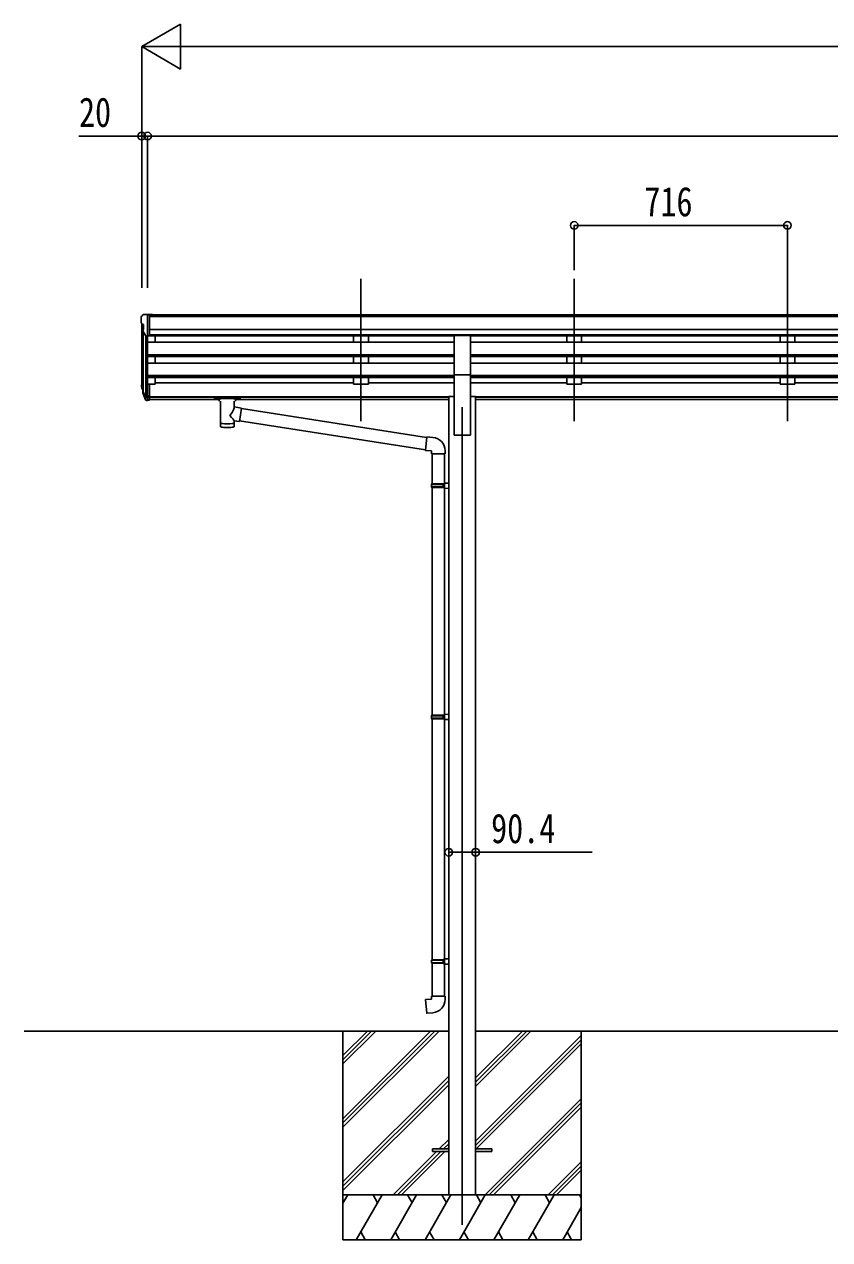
# Model space of a CAD drawing. Units: millimetres, scale not verified. Extents: x -12615 to 12615, y -8910 to 8910.
# Drawn here: x -5660 to -2956, y -4527 to -448 of the extents above; entities that cross this region are included whole.
import ezdxf
from ezdxf.enums import TextEntityAlignment as Align

# ---------------------------------------------------------------- set-up
doc = ezdxf.new("R2010")
doc.units = ezdxf.units.MM
doc.header["$LTSCALE"] = 30
for name, color, linetype in [('0-3_YKK_12', 2, 'Continuous'), ('0-4_YKK_13', 4, 'Continuous'), ('0-5_YKK_A1', 4, 'Continuous'), ('0-6_YKK_D', 6, 'Continuous')]:
    doc.layers.add(name, color=color, linetype=linetype)
doc.styles.add('ＭＳ ゴシック', font='')
doc.styles.get('ＭＳ ゴシック').set_extended_font_data('MS Gothic')

msp = doc.modelspace()

# ---------------------------------------------------------------- linework, layer by layer
at = {"layer": '0-3_YKK_12'}
for p, q in [((-4529.77, -1302.48), (-4529.77, -1780)), ((-3813.77, -1302.48), (-3813.77, -1780)), ((-3097.77, -1302.48), (-3097.77, -1780)), ((-4189.77, -1733.31), (-4189.77, -4476.88))]:
    msp.add_line(p, q, dxfattribs=at)
at = {"layer": '0-4_YKK_13'}
for p, q in [((-5260.86, -1422.45), (-5264.92, -1428.26)), ((-5257.77, -1421.88), (-5260.1, -1422.03)), ((-5257.77, -1421.88), (-5239.27, -1421.88)), ((-5245.77, -1494.87), (-5245.77, -1421.88)), ((-5239.27, -1421.88), (-5229.27, -1421.97)), ((-5239.27, -1493.87), (-5239.27, -1421.88)), ((-5229.27, -1423.49), (-5229.27, -1421.97)), ((-5267.77, -1431.25), (-5267.77, -1431.88)), ((-5265.23, -1453.07), (-5259.92, -1456.14)), ((-5259.77, -1456.4), (-5259.77, -1472.67)), ((-5253.39, -1493.05), (-5262.39, -1477.46)), ((-5245.77, -1494.87), (-5250.98, -1494.55)), ((-5239.27, -1493.87), (-5245.77, -1493.87)), ((-4217.27, -1624.31), (-4217.27, -1492.51)), ((-4217.27, -1492.51), (-4162.27, -1492.51)), ((-4162.27, -1624.31), (-4162.27, -1492.51)), ((-4217.27, -1624.31), (-4162.27, -1624.31)), ((-5264.67, -1669.79), (-5260.8, -1677.74)), ((-5264.07, -1668.42), (-5260.8, -1675.48)), ((-5245.77, -1655.61), (-5245.77, -1710.38)), ((-5239.27, -1655.61), (-5245.77, -1655.61)), ((-5239.27, -1655.61), (-5239.27, -1709.64)), ((-5262.36, -1681.07), (-5262.02, -1685.47)), ((-5262.02, -1685.47), (-5253.21, -1709.02)), ((-5261.4, -1684.91), (-5253.21, -1701.09)), ((-5252.2, -1699.96), (-5259.96, -1684.55)), ((-5245.77, -1700.64), (-5250.9, -1700.64)), ((-5245.77, -1702.44), (-5250.61, -1702.44)), ((-5245.77, -1710.38), (-5250.61, -1710.38)), ((-5239.27, -1695.74), (-5245.77, -1695.74)), ((-5239.27, -1700.62), (-5245.77, -1700.62)), ((-5239.27, -1709.64), (-5245.77, -1709.64)), ((-5021.77, -1700.48), (-5021.77, -1706.24)), ((-5021.77, -1700.67), (-5021.77, -1702.22)), ((-5019.77, -1699.82), (-4936.77, -1699.82)), ((-5019.77, -1702), (-4936.77, -1702)), ((-5019.77, -1706.9), (-5005.27, -1706.9)), ((-5005.27, -1712.55), (-5005.27, -1706)), ((-4951.27, -1712.55), (-4951.27, -1706)), ((-4951.27, -1706.9), (-4936.77, -1706.9)), ((-4934.77, -1700.48), (-4934.77, -1706.24)), ((-5001.17, -1713.47), (-5001.19, -1798.91)), ((-4955.37, -1732.22), (-4955.37, -1713.47)), ((-4930.15, -1736.12), (-4955.37, -1732.21)), ((-4930.15, -1736.12), (-4937.17, -1781.38)), ((-4309.16, -1834.52), (-4930.46, -1738.13)), ((-4955.35, -1798.91), (-4955.37, -1778.24)), ((-4955.37, -1778.55), (-4937.17, -1781.38)), ((-4312.82, -1876.46), (-4936.9, -1779.64)), ((-4288.16, -1834.48), (-4308.99, -1832.66)), ((-4293.08, -1890.23), (-4247.08, -1890.23)), ((-4290.97, -1890.23), (-4290.97, -1990.95)), ((-4248.97, -1890.23), (-4248.97, -1988.39)), ((-4247.08, -1890.23), (-4247.08, -1879.31)), ((-4292.97, -1992.95), (-4291.97, -1990.95)), ((-4292.97, -1992.95), (-4248.97, -1992.95)), ((-4292.97, -1992.95), (-4292.97, -2000.95)), ((-4291.97, -1990.95), (-4248.97, -1990.95)), ((-4253.44, -1992.95), (-4253.87, -1990.95)), ((-4250.97, -1988.45), (-4234.97, -1987.98)), ((-4250.97, -1990.45), (-4250.97, -1988.45)), ((-4250.97, -1990.45), (-4248.97, -1990.45)), ((-4234.97, -1987.98), (-4234.97, -2005.92)), ((-4292.97, -2000.95), (-4248.97, -2000.95)), ((-4292.97, -2000.95), (-4291.97, -2002.95)), ((-4291.97, -2002.95), (-4248.97, -2002.95)), ((-4290.97, -2002.95), (-4290.97, -2766.83)), ((-4250.97, -2005.45), (-4250.97, -2003.45)), ((-4250.97, -2005.45), (-4234.97, -2005.92)), ((-4248.97, -2005.51), (-4248.97, -2764.27)), ((-4292.97, -2768.83), (-4291.97, -2766.83)), ((-4292.97, -2768.83), (-4248.97, -2768.83)), ((-4292.97, -2768.83), (-4292.97, -2776.83)), ((-4291.97, -2766.83), (-4248.97, -2766.83)), ((-4253.44, -2768.83), (-4253.87, -2766.83)), ((-4250.97, -2764.33), (-4234.97, -2763.86)), ((-4250.97, -2766.33), (-4250.97, -2764.33)), ((-4250.97, -2766.33), (-4248.97, -2766.33)), ((-4234.97, -2763.86), (-4234.97, -2781.8)), ((-4292.97, -2776.83), (-4248.97, -2776.83)), ((-4292.97, -2776.83), (-4291.97, -2778.83)), ((-4291.97, -2778.83), (-4248.97, -2778.83)), ((-4290.97, -2778.83), (-4290.97, -3587.32)), ((-4250.97, -2781.33), (-4250.97, -2779.33)), ((-4250.97, -2781.33), (-4234.97, -2781.8)), ((-4248.97, -2781.39), (-4248.97, -3584.77)), ((-4292.97, -3589.32), (-4291.97, -3587.32)), ((-4291.97, -3587.32), (-4248.97, -3587.32)), ((-4253.44, -3589.32), (-4253.87, -3587.32)), ((-4250.97, -3584.82), (-4234.97, -3584.35)), ((-4250.97, -3586.82), (-4250.97, -3584.82)), ((-4250.97, -3586.82), (-4248.97, -3586.82)), ((-4234.97, -3584.35), (-4234.97, -3601.88)), ((-4292.97, -3589.32), (-4248.97, -3589.32)), ((-4292.97, -3589.32), (-4292.97, -3597.32)), ((-4292.97, -3597.32), (-4248.97, -3597.32)), ((-4292.97, -3597.32), (-4291.97, -3599.32)), ((-4291.97, -3599.32), (-4248.97, -3599.32)), ((-4290.97, -3709.32), (-4290.97, -3599.32)), ((-4250.97, -3601.82), (-4250.97, -3599.82)), ((-4250.97, -3601.82), (-4248.97, -3601.88)), ((-4250.97, -3601.82), (-4234.97, -3602.29)), ((-4248.97, -3601.88), (-4248.97, -3709.32)), ((-4292.97, -3709.32), (-4246.97, -3709.32)), ((-4292.97, -3719.32), (-4292.97, -3709.32)), ((-4246.97, -3709.32), (-4246.97, -3720.24)), ((-4289.97, -4222.38), (-4289.97, -4231.38)), ((-4289.97, -4222.38), (-4235.17, -4222.38)), ((-4289.97, -4231.38), (-4235.17, -4231.38)), ((-4144.77, -4222.38), (-4089.97, -4222.38)), ((-4144.77, -4231.38), (-4089.97, -4231.38)), ((-4089.97, -4222.38), (-4089.97, -4231.38))]:
    msp.add_line(p, q, dxfattribs=at)
for points in [[(-5021.77, -1700.48), (-5021.73, -1700.29), (-5021.65, -1700.15), (-5021.55, -1700.06), (-5021.45, -1700), (-5021.33, -1699.95), (-5021.03, -1699.89), (-5020.54, -1699.84), (-5020, -1699.82), (-5019.77, -1699.82)], [(-5021.77, -1706.24), (-5021.73, -1706.44), (-5021.65, -1706.57), (-5021.55, -1706.67), (-5021.45, -1706.73), (-5021.33, -1706.77), (-5021.03, -1706.83), (-5020.54, -1706.88), (-5020, -1706.9), (-5019.77, -1706.9)], [(-4936.77, -1699.82), (-4936.42, -1699.82), (-4935.89, -1699.85), (-4935.44, -1699.9), (-4935.13, -1699.98), (-4934.96, -1700.08), (-4934.84, -1700.21), (-4934.78, -1700.39), (-4934.77, -1700.48)], [(-4936.77, -1706.9), (-4936.42, -1706.9), (-4935.89, -1706.87), (-4935.44, -1706.82), (-4935.13, -1706.75), (-4934.96, -1706.65), (-4934.84, -1706.51), (-4934.78, -1706.33), (-4934.77, -1706.24)], [(-4308.99, -1832.66), (-4313, -1878.48), (-4293.08, -1880.23), (-4293.08, -1890.23)], [(-4253.44, -1992.95), (-4253.44, -2000.95), (-4253.87, -2002.95)], [(-4250.97, -2003.45), (-4248.97, -2003.45), (-4248.97, -1990.45)], [(-4253.44, -2768.83), (-4253.44, -2776.83), (-4253.87, -2778.83)], [(-4250.97, -2779.33), (-4248.97, -2779.33), (-4248.97, -2766.33)], [(-4250.97, -3599.82), (-4248.97, -3599.82), (-4248.97, -3586.82)], [(-4253.44, -3589.32), (-4253.44, -3597.32), (-4253.87, -3599.32)], [(-4288.05, -3765.07), (-4308.88, -3766.89), (-4312.89, -3721.07), (-4292.97, -3719.32)]]:
    msp.add_lwpolyline(points, dxfattribs=at)
for centre, radius, start, end in [((-5260.04, -1423.02), 1, 93.5, 145), ((-5264.77, -1431.25), 3, 93, 180), ((-5065.77, -1431.88), 202, 180, 184.94904), ((-5260.86, -1448.69), 6.18, 185.7035, 224.99897), ((-5260.07, -1456.4), 0.3, 0, 60), ((-5259.8, -1475.96), 3, 94.7167, 210), ((-5260.07, -1472.67), 0.3, 274.7167, 0), ((-5250.79, -1491.55), 3, 210, 266.5), ((-5236.59, -1660.68), 29.53, 186.50806, 197.98144), ((-5235.18, -1658.92), 30.41, 187.1552, 198.19734), ((-4292.08, -1879.31), 45, 0, 85), ((-4291.97, -3720.24), 45, 275, 0)]:
    msp.add_arc(centre, radius, start, end, dxfattribs=at)
for centre, major_axis, ratio, start_param, end_param in [((-5177.12, -1661.11), (-89.06, 1.43), 0.57596, 6.1962358, 6.3678173), ((-5177.91, -1654.43), (87.93, 4.42), 0.541684, 3.0659337, 3.2228513), ((-5261.06, -1681.07), (1.3, 0), 0.90356, 1.3700892, 3.347195), ((-5175.14, -1664.88), (-89.07, 0), 0.90356, 0.2056023, 0.2515348), ((-5175.85, -1661.01), (-88.05, 0), 0.90356, 0.2662965, 0.3003836), ((-5250.61, -1699.73), (-3, 0), 0.90356, 0.5235988, 1.5707963), ((-5250.61, -1707.67), (3, 0), 0.90356, 3.6651914, 4.712389), ((-5250.9, -1699.28), (-1.5, 0), 0.90356, 0.5235988, 1.5707963), ((-5019.77, -1702.22), (2, 0), 0.109601, 1.5707963, 3.1415927), ((-4978.27, -1706), (27, 0), 0.070066, 6.2831853, 9.424778), ((-4967.27, -1709.98), (16, 0), 0.361356, 6.2636979, 6.2831853), ((-4936.77, -1702.22), (2, 0), 0.109601, 0, 1.5707963), ((-4978.27, -1758.75), (-22.81, -26.62), 0.234429, 1.6855472, 3.1268519), ((-4978.27, -1786.47), (22.91, 0), 0.122865, 3.1415927, 6.2831853), ((-4975.72, -1756.11), (20.32, -22.25), 0.045535, 0.0389954, 1.3075346), ((-4978.27, -1798.91), (22.92, 0), 0.101955, 3.1415499, 6.2833984)]:
    msp.add_ellipse(centre, major_axis=major_axis, ratio=ratio, start_param=start_param, end_param=end_param, dxfattribs=at)
at = {"layer": '0-5_YKK_A1'}
for p, q in [((-250.27, -1423.49), (-5239.27, -1423.49)), ((-5265.77, -1452.46), (-5265.77, -1655.24)), ((-5245.77, -1462.99), (-5245.77, -1655.61)), ((-250.27, -1428.7), (-5239.27, -1428.7)), ((-5260.8, -1480.23), (-5260.8, -1681.95)), ((-5251.77, -1494.39), (-5251.78, -1700.38)), ((-240.27, -1472.23), (-5239.27, -1472.23)), ((-240.27, -1490.09), (-5239.27, -1490.09)), ((-4217.27, -1493.33), (-5239.27, -1493.33)), ((-5220.77, -1493.33), (-5220.77, -1515.4)), ((-4554.77, -1493.43), (-4554.77, -1515.3)), ((-4504.77, -1493.43), (-4504.77, -1515.3)), ((-1317.27, -1493.33), (-4162.27, -1493.33)), ((-3838.77, -1493.43), (-3838.77, -1515.3)), ((-3788.77, -1493.43), (-3788.77, -1515.3)), ((-3122.77, -1493.43), (-3122.77, -1515.3)), ((-3072.77, -1493.43), (-3072.77, -1515.3)), ((-5245.77, -1515.4), (-4217.27, -1515.4)), ((-4504.77, -1515.3), (-4554.77, -1515.3)), ((-1317.27, -1515.4), (-4162.27, -1515.4)), ((-3788.77, -1515.3), (-3838.77, -1515.3)), ((-3072.77, -1515.3), (-3122.77, -1515.3)), ((-5245.77, -1557.28), (-4217.27, -1557.28)), ((-5245.77, -1558.77), (-4217.27, -1558.77)), ((-5245.77, -1563.09), (-4217.27, -1563.09)), ((-5245.77, -1585.5), (-4217.27, -1585.5)), ((-5220.77, -1563.09), (-5220.77, -1585.5)), ((-4554.77, -1563.09), (-4554.77, -1585.4)), ((-4504.77, -1585.4), (-4554.77, -1585.4)), ((-4504.77, -1585.4), (-4504.77, -1563.09)), ((-1317.27, -1557.28), (-4162.27, -1557.28)), ((-1317.27, -1558.77), (-4162.27, -1558.77)), ((-1317.27, -1563.09), (-4162.27, -1563.09)), ((-1317.27, -1585.5), (-4162.27, -1585.5)), ((-3838.77, -1563.09), (-3838.77, -1585.4)), ((-3788.77, -1585.4), (-3838.77, -1585.4)), ((-3788.77, -1585.4), (-3788.77, -1563.09)), ((-3122.77, -1563.09), (-3122.77, -1585.4)), ((-3072.77, -1585.4), (-3122.77, -1585.4)), ((-3072.77, -1585.4), (-3072.77, -1563.09)), ((-5245.77, -1627.38), (-4217.27, -1627.38)), ((-5245.77, -1628.88), (-4217.27, -1628.88)), ((-4217.27, -1624.31), (-4217.27, -1826.88)), ((-4162.27, -1624.31), (-4162.27, -1826.88)), ((-1317.27, -1627.38), (-4162.27, -1627.38)), ((-1317.27, -1628.88), (-4162.27, -1628.88)), ((-5245.77, -1633.19), (-4217.27, -1633.19)), ((-5220.77, -1656.24), (-5239.27, -1656.24)), ((-5220.77, -1633.19), (-5220.77, -1656.24)), ((-5220.77, -1651.29), (-4554.77, -1651.29)), ((-4554.77, -1633.19), (-4554.77, -1656.24)), ((-4504.77, -1656.24), (-4554.77, -1656.24)), ((-4504.77, -1633.19), (-4504.77, -1656.24)), ((-4504.77, -1651.29), (-4217.27, -1651.29)), ((-1317.27, -1633.19), (-4162.27, -1633.19)), ((-4162.27, -1651.29), (-3838.77, -1651.29)), ((-3838.77, -1633.19), (-3838.77, -1656.24)), ((-3788.77, -1656.24), (-3838.77, -1656.24)), ((-3788.77, -1633.19), (-3788.77, -1656.24)), ((-3788.77, -1651.29), (-3122.77, -1651.29)), ((-3122.77, -1633.19), (-3122.77, -1656.24)), ((-3072.77, -1656.24), (-3122.77, -1656.24)), ((-3072.77, -1633.19), (-3072.77, -1656.24)), ((-3072.77, -1651.29), (-2406.77, -1651.29)), ((-5239.27, -1698.31), (-4234.97, -1698.31)), ((-5239.27, -1699.71), (-4234.97, -1699.71)), ((-5005.27, -1707.39), (-5239.27, -1707.39)), ((-4234.97, -1707.39), (-4951.27, -1707.39)), ((-4234.97, -4376.88), (-4234.97, -1697.88)), ((-4234.97, -1697.88), (-4217.27, -1697.88)), ((-4144.57, -1697.88), (-4162.27, -1697.88)), ((-4144.57, -4376.88), (-4144.57, -1697.88)), ((-1334.97, -1698.31), (-4144.57, -1698.31)), ((-1334.97, -1699.71), (-4144.57, -1699.71)), ((-1334.97, -1707.39), (-4144.57, -1707.39)), ((-4217.27, -1826.88), (-4162.27, -1826.88)), ((-5659.8, -3826.88), (-4234.77, -3826.88)), ((-4589.97, -3826.88), (-4589.97, -4526.88)), ((-4589.97, -4121.06), (-4295.79, -3826.88)), ((-4589.97, -4135.2), (-4281.65, -3826.88)), ((-4589.97, -4149.34), (-4267.5, -3826.88)), ((-4589.97, -3937.21), (-4479.64, -3826.88)), ((-4589.97, -3923.07), (-4493.78, -3826.88)), ((-4589.97, -3908.93), (-4507.92, -3826.88)), ((-4144.77, -3826.88), (-1334.77, -3826.88)), ((-4144.77, -4012.51), (-3959.14, -3826.88)), ((-4144.77, -3998.37), (-3973.28, -3826.88)), ((-4144.77, -3984.23), (-3987.42, -3826.88)), ((-3789.97, -3826.88), (-3789.97, -4526.88)), ((-4144.77, -4196.36), (-3789.97, -3841.56)), ((-4144.77, -4210.5), (-3789.97, -3855.7)), ((-4142.51, -4222.38), (-3789.97, -3869.85)), ((-4589.97, -4333.19), (-4235.17, -3978.39)), ((-4589.97, -4347.33), (-4235.17, -3992.53)), ((-4589.97, -4361.48), (-4235.17, -4006.68)), ((-4113.16, -4376.88), (-3789.97, -4053.69)), ((-4099.02, -4376.88), (-3789.97, -4067.83)), ((-4084.87, -4376.88), (-3789.97, -4081.98)), ((-4267.03, -4222.38), (-4235.17, -4190.52)), ((-4421.53, -4376.88), (-4276.03, -4231.38)), ((-4407.38, -4376.88), (-4261.88, -4231.38)), ((-4393.24, -4376.88), (-4247.74, -4231.38)), ((-4252.88, -4222.38), (-4235.17, -4204.67)), ((-4238.74, -4222.38), (-4235.17, -4218.81)), ((-3901.03, -4376.88), (-3789.97, -4265.82)), ((-3886.88, -4376.88), (-3789.97, -4279.97)), ((-3872.74, -4376.88), (-3789.97, -4294.11)), ((-3789.97, -4376.88), (-4589.97, -4376.88)), ((-4589.97, -4404.38), (-4574.09, -4376.88)), ((-4545.22, -4526.88), (-4458.62, -4376.88)), ((-4473.62, -4402.86), (-4488.62, -4376.88)), ((-4429.75, -4526.88), (-4343.15, -4376.88)), ((-4358.15, -4402.86), (-4373.15, -4376.88)), ((-4314.28, -4526.88), (-4227.68, -4376.88)), ((-4242.68, -4402.86), (-4257.68, -4376.88)), ((-4198.81, -4526.88), (-4112.21, -4376.88)), ((-4127.21, -4402.86), (-4142.21, -4376.88)), ((-4083.34, -4526.88), (-3996.74, -4376.88)), ((-4011.74, -4402.86), (-4026.74, -4376.88)), ((-3967.87, -4526.88), (-3881.27, -4376.88)), ((-3911.27, -4376.88), (-3896.27, -4402.86)), ((-3795.8, -4376.88), (-3789.97, -4386.98)), ((-3852.4, -4526.88), (-3789.97, -4418.74)), ((-4589.97, -4526.88), (-3789.97, -4526.88)), ((-4530.22, -4500.9), (-4515.22, -4526.88)), ((-4414.75, -4500.9), (-4399.75, -4526.88)), ((-4299.28, -4500.9), (-4284.28, -4526.88)), ((-4183.81, -4500.9), (-4168.81, -4526.88)), ((-4068.34, -4500.9), (-4053.34, -4526.88)), ((-3952.87, -4500.9), (-3937.87, -4526.88)), ((-3837.4, -4500.9), (-3822.4, -4526.88))]:
    msp.add_line(p, q, dxfattribs=at)
at = {"layer": '0-6_YKK_D'}
for p, q in [((-5265.77, -523.49), (-5135.86, -448.49)), ((-5135.86, -598.49), (-5135.86, -448.49)), ((-5265.77, -1333.06), (-5265.77, -522.49)), ((-5265.77, -523.49), (-5135.86, -598.49)), ((-5265.77, -523.49), (-5005.96, -523.49)), ((-5115.77, -523.49), (5364.23, -523.49)), ((-5265.77, -1332.06), (-5265.77, -822.49)), ((-5245.77, -1333.06), (-5245.77, -822.49)), ((-5245.77, -1333.06), (-5245.77, -822.49)), ((-5245.77, -823.49), (-233.77, -823.49)), ((-3813.77, -1273.59), (-3813.77, -1122.49)), ((-3813.77, -1123.49), (-3097.77, -1123.49)), ((-3097.77, -1301.48), (-3097.77, -1122.49))]:
    msp.add_line(p, q, dxfattribs=at)
for points in [[(-5245.77, -823.49), (-5265.77, -823.49), (-5477.17, -823.49)], [(-4234.97, -3226.88), (-4144.57, -3226.88), (-3753.17, -3226.88)]]:
    msp.add_lwpolyline(points, dxfattribs=at)
for centre in [(-5265.77, -823.49), (-5245.77, -823.49), (-5245.77, -823.49), (-3813.77, -1123.49), (-3097.77, -1123.49), (-4234.97, -3226.88), (-4144.57, -3226.88)]:
    msp.add_circle(centre, 12.75, dxfattribs=at)

# ---------------------------------------------------------------- texts
at = {"layer": '0-6_YKK_D', "style": 'ＭＳ ゴシック', "width": 0.8}
for s, p in [('20', (-5476.17, -822.49)), ('716', (-3578.17, -1122.49)), ('90.4', (-4092.57, -3225.88))]:
    msp.add_text(s, height=98.97, dxfattribs=at).set_placement(p, align=Align.BOTTOM_LEFT)

doc.saveas('drawing.dxf')
